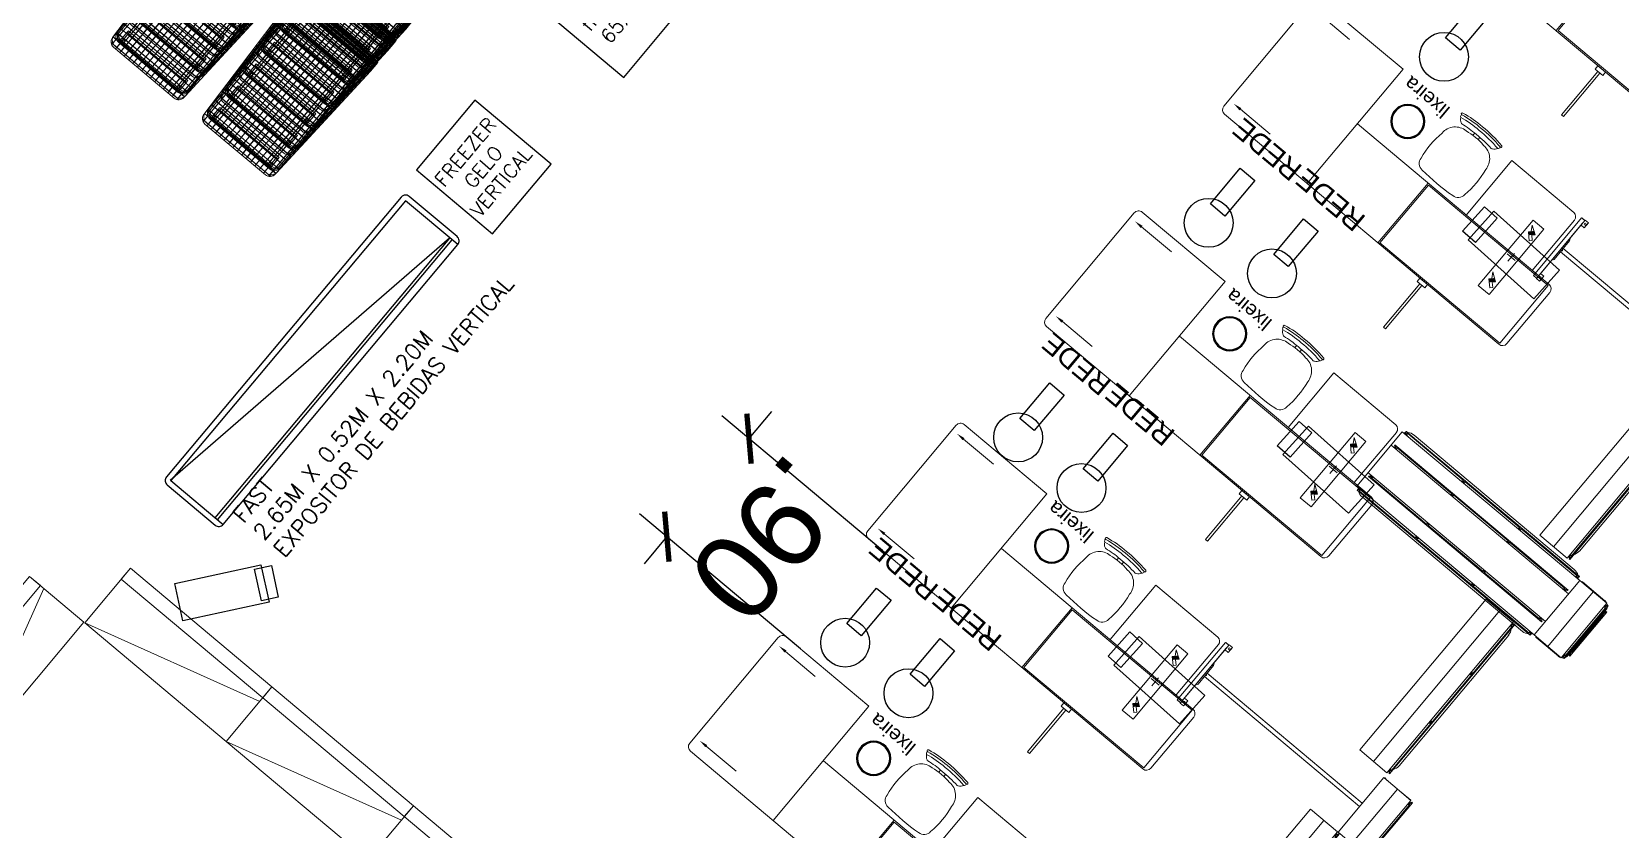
# Model space of a CAD drawing. Header units: metres. Extents: x 822482 to 822767, y 9662202 to 9662512.
# Drawn here: x 822613.77 to 822624.96, y 9662413.84 to 9662419.45 of the extents above; entities that cross this region are included whole.
import ezdxf

# ---------------------------------------------------------------- set-up
doc = ezdxf.new("R2010")
doc.units = ezdxf.units.M
for name, color, linetype in [('20006_ARQ_1000_3PV$0$ARQ-SAN', 9, 'Continuous'), ('ARQ_NE_EQUIPAMENTOS', 7, 'Continuous'), ('wbc_mobilias_planta', 7, 'Continuous')]:
    doc.layers.add(name, color=color, linetype=linetype)
doc.layers.add('ARQ_NE_COTAS', color=7, linetype='Continuous', true_color=0x000000)
for name, color, linetype, lineweight in [('ARQ_NE_EXPOSITORES DIVERSOS', 251, 'Continuous', 0), ('ARQ_NE_MOBILIÁRIOS', 251, 'Continuous', 0), ('HACHURAS', 167, 'Continuous', 9)]:
    doc.layers.add(name, color=color, linetype=linetype, lineweight=lineweight)
doc.styles.add('20006_ARQ_1400_3PV$0$CRF-SPA-ARQ-EX-LAYOUT_01$0$CRF-SPT-L-LAY-EP-SIDE STORE-1PROP2$0$RomanS', font='romans.shx')
doc.styles.add('Arial', font='arial.ttf', dxfattribs={"height": 0.6})
doc.styles.add('ROMANS', font='romans', dxfattribs={"height": 0.2})
doc.styles.get("Standard").update_dxf_attribs({"font": 'arial.ttf'})
doc.dimstyles.new('1-300', dxfattribs={"dimtxt": 0.6, "dimasz": 0.25, "dimexe": 0.25, "dimexo": 0.25, "dimgap": 0.25, "dimtad": 1, "dimzin": 4, "dimdsep": 46, "dimtxsty": 'Arial', "dimblk": 'ARCHTICK', "dimcen": 0.25, "dimclrd": 256, "dimclre": 256, "dimclrt": 256, "dimadec": 0, "dimazin": 0, "dimtfac": 0.066667, "dimtix": 1, "dimtofl": 0, "dimtmove": 0, "dimatfit": 3, "dimldrblk": 'ARCHTICK', "dimfxl": 0.25, "dimtvp": 1, "dimtolj": 1, "dimtzin": 0, "dimarcsym": 0})

# ---------------------------------------------------------------- blocks, each defined once
blk = doc.blocks.new('VDDIM_DEFAULT')
at = {"linetype": 'Continuous', "lineweight": -2, "extrusion": (0, 0, -1)}
blk.add_hatch(color=0, dxfattribs=at).paths.add_polyline_path([(0, 0), (1, -0.1665), (1, 0.1665)])
blk = doc.blocks.new('20006_ARQ_1400_3PV$0$CADEIRA')
for p, q in [((-1114.172, -321.17), (-1114.172, -321.15)), ((-1114.125, -321.17), (-1114.125, -321.15))]:
    blk.add_line(p, q)
blk.add_lwpolyline([(-1114.229, -321.143, -0.414214), (-1114.349, -321.023, -0.089611), (-1114.349, -320.793, -0.414214), (-1114.289, -320.733, -0.04626), (-1114.009, -320.733, -0.414214), (-1113.949, -320.793, -0.089611), (-1113.949, -321.023, -0.414214), (-1114.069, -321.143, -0.088566)], format="xyb", close=True)
for points in [[(-1114.139, -321.225, 0.053278), (-1113.973, -321.21, -1.041839), (-1113.97, -321.224, -0.05325), (-1114.139, -321.24, -0.047646), (-1114.328, -321.224, -1.041839), (-1114.325, -321.21, 0.047578), (-1114.139, -321.225)], [(-1113.97, -321.21, 0.271734), (-1113.979, -321.191, -0.053337), (-1114.138, -321.205, -0.047695), (-1114.319, -321.191, 0.271734), (-1114.327, -321.21)], [(-1113.979, -321.191, 0.189609), (-1114.006, -321.164, 0.221082), (-1114.014, -321.161, -0.044762), (-1114.137, -321.17), (-1114.14, -321.17, -0.038554), (-1114.284, -321.161, 0.221082), (-1114.292, -321.164, 0.189609), (-1114.319, -321.191)]]:
    blk.add_lwpolyline(points, format="xyb")
blk = doc.blocks.new('lixeira esxritorio')
at = {"layer": '20006_ARQ_1000_3PV$0$ARQ-SAN'}
for radius in [12, 11.3]:
    blk.add_circle((59684, -4692), radius, dxfattribs=at)
blk = doc.blocks.new('CAIXA')
at = {"layer": 'ARQ_NE_MOBILIÁRIOS', "transparency": 33554687}
for points in [[(723.422, -107.869), (723.446, -107.885), (723.457, -107.869), (723.464, -107.862), (723.471, -107.854), (723.454, -107.837)], [(723.422, -108.301), (723.446, -108.317), (723.457, -108.301), (723.464, -108.293), (723.471, -108.286), (723.454, -108.269)]]:
    blk.add_hatch(color=256, dxfattribs=at).paths.add_polyline_path(points)
for p, q in [((723.122, -107.546), (725.642, -107.546)), ((724.232, -108.096), (724.232, -107.546)), ((724.882, -108.596), (724.882, -107.546)), ((723.082, -108.056), (723.082, -107.586)), ((725.682, -108.556), (725.682, -107.586)), ((723.122, -108.096), (724.882, -108.096)), ((723.276, -108.096), (723.276, -108.558)), ((723.413, -108.071), (723.485, -108.071)), ((723.449, -108.035), (723.449, -108.107)), ((723.882, -108.096), (723.882, -108.596)), ((723.314, -108.596), (723.882, -108.596)), ((723.314, -108.596), (723.882, -108.596)), ((725.642, -108.596), (724.882, -108.596))]:
    blk.add_line(p, q, dxfattribs=at)
for points in [[(723.803, -107.516), (723.803, -107.116), (723.822, -107.116), (723.822, -107.516)], [(725.579, -107.645), (725.306, -107.645)], [(725.579, -108.514), (725.306, -108.514)]]:
    blk.add_lwpolyline(points, dxfattribs=at)
for points in [[(724.222, -107.556), (723.122, -107.556), (723.122, -108.086), (724.222, -108.086)], [(723.777, -107.546), (723.777, -107.516), (723.847, -107.516), (723.847, -107.546)], [(723.399, -107.771), (723.499, -107.771), (723.499, -108.371), (723.399, -108.371)], [(723.427, -107.81), (723.412, -107.825), (723.439, -107.852), (723.422, -107.869), (723.481, -107.909), (723.457, -107.869), (723.471, -107.854)], [(723.427, -108.241), (723.412, -108.256), (723.439, -108.284), (723.422, -108.301), (723.481, -108.34), (723.457, -108.301), (723.471, -108.286)]]:
    blk.add_lwpolyline(points, close=True, dxfattribs=at)
for centre, radius, start, end in [((723.122, -107.586), 0.04, 90, 180), ((725.642, -107.586), 0.04, 0, 90), ((723.122, -108.056), 0.04, 180, 270), ((723.314, -108.558), 0.0378, 180, 270), ((725.642, -108.556), 0.04, 270, 0)]:
    blk.add_arc(centre, radius, start, end, dxfattribs=at)
at = {"layer": 'ARQ_NE_MOBILIÁRIOS', "transparency": 33554687, "xscale": -0.06000000022351753, "yscale": 0.06000000022351753, "zscale": 0.01000000003725292, "rotation": 180}
for p in [(725.639, -107.645), (725.639, -108.514)]:
    blk.add_blockref('VDDIM_DEFAULT', p, dxfattribs=at)
at = {"layer": 'ARQ_NE_MOBILIÁRIOS', "transparency": 33554687, "rotation": 0.02459345063217278}
blk.add_blockref('20006_ARQ_1400_3PV$0$CADEIRA', (1838.194, 213.072), dxfattribs=at)
at = {"layer": 'ARQ_NE_MOBILIÁRIOS', "transparency": 33554687, "xscale": -0.01, "yscale": 0.01, "zscale": 0.01}
blk.add_blockref('lixeira esxritorio', (1321.461, -61.416), dxfattribs=at)
at = {"layer": 'ARQ_NE_MOBILIÁRIOS', "transparency": 33554687, "insert": (724.628, -108.553), "char_height": 0.1, "width": 3.46, "attachment_point": 5, "style": 'Arial'}
blk.add_mtext('lixeira', dxfattribs=at)
blk = doc.blocks.new('EXP_3')
at = {"linetype": 'Continuous', "transparency": 33554687}
for p, q in [((721.768, -102.727), (721.774, -102.727)), ((721.768, -104.102), (721.768, -102.727)), ((721.776, -102.737), (721.769, -102.737)), ((721.769, -102.738), (721.769, -102.739)), ((721.769, -102.752), (721.769, -102.739)), ((721.782, -102.739), (721.769, -102.739)), ((721.769, -102.752), (721.782, -102.752)), ((721.769, -102.752), (721.769, -102.753)), ((721.769, -102.753), (721.776, -102.753)), ((721.774, -102.727), (721.774, -102.737)), ((721.774, -102.753), (721.774, -104.075)), ((721.777, -102.738), (721.777, -102.739)), ((721.777, -102.752), (721.777, -102.753)), ((721.78, -102.739), (721.78, -102.752)), ((721.782, -102.736), (721.782, -102.754)), ((721.753, -104.015), (721.753, -102.815)), ((721.768, -104.102), (721.774, -104.102)), ((721.776, -104.075), (721.769, -104.075)), ((721.769, -104.076), (721.769, -104.077)), ((721.782, -104.077), (721.769, -104.077)), ((721.769, -104.09), (721.769, -104.077)), ((721.769, -104.09), (721.782, -104.09)), ((721.769, -104.09), (721.769, -104.091)), ((721.769, -104.091), (721.776, -104.091)), ((721.774, -104.091), (721.774, -104.102)), ((721.777, -104.076), (721.777, -104.077)), ((721.777, -104.09), (721.777, -104.091)), ((721.78, -104.077), (721.78, -104.09)), ((721.782, -104.074), (721.782, -104.092)), ((721.515, -104.119), (721.515, -104.602)), ((721.521, -104.119), (721.515, -104.119)), ((721.515, -104.126), (721.515, -104.124)), ((721.515, -104.126), (721.528, -104.126)), ((721.515, -104.126), (721.515, -104.138)), ((721.515, -104.14), (721.515, -104.139)), ((721.528, -104.139), (721.515, -104.139)), ((721.516, -104.124), (721.523, -104.124)), ((721.523, -104.14), (721.516, -104.14)), ((721.521, -104.124), (721.521, -104.119)), ((721.521, -104.578), (721.521, -104.14)), ((721.523, -104.126), (721.523, -104.124)), ((721.523, -104.14), (721.523, -104.139)), ((721.526, -104.138), (721.526, -104.126)), ((721.529, -104.141), (721.529, -104.123)), ((721.532, -104.12), (721.534, -104.12)), ((721.534, -104.144), (721.532, -104.144)), ((721.534, -104.609), (721.534, -104.109)), ((721.783, -104.606), (721.783, -104.111)), ((723.218, -104.124), (723.218, -104.594)), ((723.208, -104.274), (723.208, -104.444)), ((723.216, -104.264), (723.216, -104.259)), ((723.216, -104.259), (723.218, -104.259)), ((723.218, -104.264), (723.218, -104.264)), ((723.208, -104.344), (721.783, -104.344)), ((723.208, -104.374), (721.784, -104.374)), ((723.208, -104.374), (721.784, -104.374)), ((723.216, -104.459), (723.216, -104.453)), ((723.218, -104.459), (723.216, -104.459)), ((723.218, -104.454), (723.218, -104.454)), ((721.515, -104.579), (721.515, -104.578)), ((721.515, -104.579), (721.515, -104.592)), ((721.515, -104.579), (721.528, -104.579)), ((721.515, -104.594), (721.515, -104.592)), ((721.528, -104.592), (721.515, -104.592)), ((721.521, -104.602), (721.515, -104.602)), ((721.516, -104.578), (721.523, -104.578)), ((721.523, -104.594), (721.516, -104.594)), ((721.521, -104.602), (721.521, -104.594)), ((721.523, -104.579), (721.523, -104.578)), ((721.523, -104.594), (721.523, -104.592)), ((721.526, -104.592), (721.526, -104.579)), ((721.529, -104.595), (721.529, -104.577)), ((721.532, -104.574), (721.534, -104.574)), ((721.534, -104.598), (721.532, -104.598)), ((721.536, -104.609), (721.658, -104.609)), ((721.781, -104.609), (721.66, -104.609)), ((721.768, -104.615), (721.774, -104.615)), ((721.768, -104.655), (721.768, -106.03)), ((721.774, -104.666), (721.774, -104.655)), ((723.221, -104.623), (723.245, -104.623)), ((721.753, -104.742), (721.753, -105.942)), ((721.769, -104.667), (721.769, -104.666)), ((721.769, -104.666), (721.776, -104.666)), ((721.769, -104.667), (721.769, -104.68)), ((721.769, -104.667), (721.782, -104.667)), ((721.782, -104.68), (721.769, -104.68)), ((721.769, -104.682), (721.769, -104.68)), ((721.776, -104.682), (721.769, -104.682)), ((721.774, -104.682), (721.774, -106.004)), ((721.777, -104.667), (721.777, -104.666)), ((721.777, -104.682), (721.777, -104.68)), ((721.78, -104.68), (721.78, -104.667)), ((721.782, -104.683), (721.782, -104.665)), ((721.769, -105.112), (721.776, -105.112)), ((721.769, -105.113), (721.769, -105.112)), ((721.769, -105.113), (721.782, -105.113)), ((721.769, -105.113), (721.769, -105.126)), ((721.782, -105.126), (721.769, -105.126)), ((721.769, -105.128), (721.769, -105.126)), ((721.776, -105.128), (721.769, -105.128)), ((721.777, -105.113), (721.777, -105.112)), ((721.777, -105.128), (721.777, -105.126)), ((721.78, -105.126), (721.78, -105.113)), ((721.782, -105.129), (721.782, -105.111)), ((721.782, -105.575), (721.782, -105.557)), ((721.769, -105.559), (721.769, -105.558)), ((721.769, -105.558), (721.776, -105.558)), ((721.769, -105.559), (721.769, -105.572)), ((721.769, -105.559), (721.782, -105.559)), ((721.782, -105.572), (721.769, -105.572)), ((721.769, -105.574), (721.769, -105.572)), ((721.776, -105.574), (721.769, -105.574)), ((721.777, -105.559), (721.777, -105.558)), ((721.777, -105.574), (721.777, -105.572)), ((721.78, -105.572), (721.78, -105.559)), ((721.769, -106.005), (721.769, -106.004)), ((721.769, -106.004), (721.776, -106.004)), ((721.777, -106.005), (721.777, -106.004)), ((721.782, -106.021), (721.782, -106.003)), ((721.768, -106.03), (721.774, -106.03)), ((721.769, -106.005), (721.782, -106.005)), ((721.769, -106.005), (721.769, -106.018)), ((721.769, -106.02), (721.769, -106.018)), ((721.782, -106.018), (721.769, -106.018)), ((721.776, -106.02), (721.769, -106.02)), ((721.774, -106.03), (721.774, -106.02)), ((721.777, -106.02), (721.777, -106.018)), ((721.78, -106.018), (721.78, -106.005))]:
    blk.add_line(p, q, dxfattribs=at)
at = {"transparency": 33554687}
for p, q in [((721.785, -102.733), (721.788, -102.733)), ((721.785, -102.757), (721.788, -102.757)), ((721.785, -104.071), (721.788, -104.071)), ((721.785, -104.095), (721.788, -104.095)), ((721.785, -104.662), (721.788, -104.662)), ((721.785, -104.686), (721.788, -104.686)), ((721.785, -105.108), (721.788, -105.108)), ((721.785, -105.132), (721.788, -105.132)), ((721.785, -105.554), (721.788, -105.554)), ((721.785, -105.578), (721.788, -105.578)), ((721.785, -106), (721.788, -106)), ((721.785, -106.024), (721.788, -106.024))]:
    blk.add_line(p, q, dxfattribs=at)
for points in [[(721.788, -104.107), (721.788, -102.722)], [(721.788, -102.722), (722.037, -102.722), (722.037, -104.107), (721.788, -104.107)], [(721.912, -104.107), (721.912, -102.722)], [(723.218, -104.136), (723.188, -104.136), (723.188, -104.091), (723.218, -104.091), (723.218, -104.626)], [(723.218, -104.623), (723.248, -104.623), (723.248, -104.094), (723.218, -104.094)], [(721.534, -104.609), (721.783, -104.609), (721.783, -104.109), (721.534, -104.109)], [(721.534, -104.109), (721.534, -104.609)], [(721.658, -104.609), (721.658, -104.109)], [(721.788, -104.65), (721.788, -106.035)], [(721.788, -106.035), (722.037, -106.035), (722.037, -104.65), (721.788, -104.65)], [(721.912, -104.65), (721.912, -106.035)], [(723.218, -104.581), (723.188, -104.581), (723.188, -104.626), (723.218, -104.626)]]:
    blk.add_lwpolyline(points, dxfattribs=at)
at = {"linetype": 'Continuous', "transparency": 33554687}
for centre in [(723.2, -104.113), (723.2, -104.604)]:
    blk.add_circle(centre, 0.0067, dxfattribs=at)
for centre, radius, start, end in [((721.769, -102.738), 0.000212, 87.4815, 176.8149), ((721.769, -102.739), 0.0002, 90, 180), ((721.769, -102.752), 0.0002, 180, 270), ((721.769, -102.753), 0.000212, 183.1851, 272.5185), ((721.833, -102.815), 0.079, 129.351, 137.2772), ((721.776, -102.738), 0.0002, 0, 90), ((721.776, -102.753), 0.0002, 270, 0), ((721.785, -102.736), 0.003, 90, 180), ((721.782, -102.739), 0.0002, 270, 0), ((721.782, -102.752), 0.0002, 0, 90), ((721.785, -102.754), 0.003, 180, 270), ((721.833, -102.815), 0.079, 144.1498, 180), ((721.833, -104.015), 0.079, 180, 215.8502), ((721.769, -104.076), 0.000212, 87.4815, 176.8149), ((721.769, -104.077), 0.0002, 90, 180), ((721.769, -104.09), 0.0002, 180, 270), ((721.769, -104.091), 0.000212, 183.1851, 272.5185), ((721.833, -104.015), 0.079, 222.7228, 230.649), ((721.776, -104.076), 0.0002, 0, 90), ((721.776, -104.091), 0.0002, 270, 0), ((721.785, -104.074), 0.003, 90, 180), ((721.782, -104.077), 0.0002, 270, 0), ((721.782, -104.09), 0.0002, 0, 90), ((721.785, -104.092), 0.003, 180, 270), ((721.516, -104.124), 0.000212, 87.4815, 176.8149), ((721.515, -104.126), 0.0002, 90, 180), ((721.515, -104.138), 0.0002, 180, 270), ((721.516, -104.14), 0.000212, 183.1851, 272.5185), ((721.523, -104.124), 0.0002, 0, 90), ((721.523, -104.14), 0.0002, 270, 0), ((721.528, -104.125), 0.0002, 270, 0), ((721.528, -104.139), 0.0002, 0, 90), ((721.532, -104.123), 0.003, 90, 180), ((721.532, -104.141), 0.003, 180, 270), ((721.534, -104.12), 0.0002, 0, 90), ((721.534, -104.144), 0.0002, 270, 0), ((723.218, -104.274), 0.01, 90, 180), ((723.206, -104.359), 0.00357, 43.2567, 180), ((723.206, -104.359), 0.00357, 43.2567, 316.7433), ((723.218, -104.444), 0.01, 180, 270), ((721.516, -104.578), 0.000212, 87.4815, 176.8149), ((721.515, -104.579), 0.0002, 90, 180), ((721.515, -104.592), 0.0002, 180, 270), ((721.516, -104.594), 0.000212, 183.1851, 272.5185), ((721.523, -104.578), 0.0002, 0, 90), ((721.523, -104.594), 0.0002, 270, 0), ((721.528, -104.579), 0.0002, 270, 0), ((721.528, -104.592), 0.0002, 0, 90), ((721.532, -104.577), 0.003, 90, 180), ((721.532, -104.595), 0.003, 180, 270), ((721.534, -104.574), 0.0002, 0, 90), ((721.534, -104.598), 0.0002, 270, 0), ((721.785, -104.665), 0.003, 90, 180), ((721.833, -104.742), 0.079, 144.1498, 180), ((721.769, -104.666), 0.000212, 87.4815, 176.8149), ((721.769, -104.667), 0.0002, 90, 180), ((721.769, -104.68), 0.0002, 180, 270), ((721.769, -104.681), 0.000212, 183.1851, 272.5185), ((721.833, -104.742), 0.079, 129.351, 137.2772), ((721.776, -104.666), 0.0002, 0, 90), ((721.776, -104.682), 0.0002, 270, 0), ((721.782, -104.667), 0.0002, 270, 0), ((721.782, -104.68), 0.0002, 0, 90), ((721.785, -104.683), 0.003, 180, 270), ((721.785, -105.111), 0.003, 90, 180), ((721.769, -105.112), 0.000212, 87.4815, 176.8149), ((721.769, -105.113), 0.0002, 90, 180), ((721.769, -105.126), 0.0002, 180, 270), ((721.769, -105.127), 0.000212, 183.1851, 272.5185), ((721.776, -105.112), 0.0002, 0, 90), ((721.776, -105.128), 0.0002, 270, 0), ((721.782, -105.113), 0.0002, 270, 0), ((721.782, -105.126), 0.0002, 0, 90), ((721.785, -105.129), 0.003, 180, 270), ((721.785, -105.557), 0.003, 90, 180), ((721.769, -105.558), 0.000212, 87.4815, 176.8149), ((721.769, -105.559), 0.0002, 90, 180), ((721.769, -105.572), 0.0002, 180, 270), ((721.769, -105.573), 0.000212, 183.1851, 272.5185), ((721.776, -105.558), 0.0002, 0, 90), ((721.776, -105.574), 0.0002, 270, 0), ((721.782, -105.559), 0.0002, 270, 0), ((721.782, -105.572), 0.0002, 0, 90), ((721.785, -105.575), 0.003, 180, 270), ((721.833, -105.942), 0.079, 180, 215.8502), ((721.769, -106.004), 0.000212, 87.4815, 176.8149), ((721.833, -105.942), 0.079, 222.7228, 230.649), ((721.776, -106.004), 0.0002, 0, 90), ((721.785, -106.003), 0.003, 90, 180), ((721.769, -106.005), 0.0002, 90, 180), ((721.769, -106.018), 0.0002, 180, 270), ((721.769, -106.019), 0.000212, 183.1851, 272.5185), ((721.776, -106.02), 0.0002, 270, 0), ((721.782, -106.005), 0.0002, 270, 0), ((721.782, -106.018), 0.0002, 0, 90), ((721.785, -106.021), 0.003, 180, 270)]:
    blk.add_arc(centre, radius, start, end, dxfattribs=at)
for centre, major_axis, start_param, end_param in [((721.779, -102.739), (0.000211, 0), 0, 1.570796), ((721.779, -102.752), (-0.000211, 0), 1.570796, 3.141593), ((721.779, -104.077), (0.000211, 0), 0, 1.570796), ((721.779, -104.09), (-0.000211, 0), 1.570796, 3.141593), ((721.526, -104.126), (-0.000211, 0), 3.141594, 4.712389), ((721.526, -104.138), (0.000211, 0), 4.712389, 6.283185), ((721.526, -104.579), (-0.000211, 0), 3.141594, 4.712389), ((721.526, -104.592), (0.000211, 0), 4.712389, 6.283185), ((721.779, -104.667), (-0.000211, 0), 3.141593, 4.712389), ((721.779, -104.68), (0.000211, 0), 4.712389, 6.283185), ((721.779, -105.113), (-0.000211, 0), 3.141593, 4.712389), ((721.779, -105.126), (0.000211, 0), 4.712389, 6.283185), ((721.779, -105.559), (-0.000211, 0), 3.141593, 4.712389), ((721.779, -105.572), (0.000211, 0), 4.712389, 6.283185), ((721.779, -106.005), (-0.000211, 0), 3.141593, 4.712389), ((721.779, -106.018), (0.000211, 0), 4.712389, 6.283185)]:
    blk.add_ellipse(centre, major_axis=major_axis, ratio=0.9477, start_param=start_param, end_param=end_param, dxfattribs=at)
blk = doc.blocks.new('EXP_2')
at = {"linetype": 'Continuous', "transparency": 33554687}
for p, q in [((721.356, -106.108), (721.35, -106.108)), ((721.35, -106.108), (721.35, -106.591)), ((721.35, -106.115), (721.35, -106.128)), ((721.351, -106.114), (721.358, -106.114)), ((721.351, -106.115), (721.351, -106.114)), ((721.351, -106.115), (721.364, -106.115)), ((721.356, -106.114), (721.356, -106.108)), ((721.358, -106.115), (721.358, -106.114)), ((721.361, -106.128), (721.361, -106.115)), ((721.364, -106.131), (721.364, -106.113)), ((721.367, -106.11), (721.369, -106.11)), ((721.596, -106.093), (721.391, -106.093)), ((721.598, -106.098), (721.598, -106.094)), ((721.618, -106.598), (721.618, -106.098)), ((721.636, -106.097), (721.633, -106.097)), ((721.636, -106.096), (721.636, -106.099)), ((721.638, -106.079), (723.228, -106.079)), ((721.638, -106.079), (721.638, -106.085)), ((721.64, -106.085), (721.638, -106.085)), ((721.657, -106.093), (721.639, -106.093)), ((721.64, -106.08), (721.64, -106.087)), ((721.642, -106.08), (721.641, -106.08)), ((721.642, -106.087), (721.641, -106.087)), ((721.642, -106.08), (721.655, -106.08)), ((721.642, -106.08), (721.642, -106.093)), ((721.655, -106.09), (721.642, -106.09)), ((721.655, -106.093), (721.655, -106.08)), ((721.656, -106.08), (721.655, -106.08)), ((721.656, -106.087), (721.655, -106.087)), ((721.656, -106.087), (721.656, -106.08)), ((722.167, -106.085), (721.656, -106.085)), ((721.66, -106.099), (721.66, -106.096)), ((721.676, -106.099), (721.676, -106.098)), ((721.697, -106.065), (723.169, -106.065)), ((722.163, -106.096), (722.163, -106.099)), ((722.184, -106.093), (722.166, -106.093)), ((722.167, -106.08), (722.167, -106.087)), ((722.169, -106.08), (722.168, -106.08)), ((722.169, -106.087), (722.168, -106.087)), ((722.169, -106.08), (722.169, -106.093)), ((722.169, -106.08), (722.182, -106.08)), ((722.182, -106.09), (722.169, -106.09)), ((722.183, -106.08), (722.182, -106.08)), ((722.182, -106.093), (722.182, -106.08)), ((722.183, -106.087), (722.182, -106.087)), ((722.183, -106.087), (722.183, -106.08)), ((722.683, -106.085), (722.183, -106.085)), ((722.187, -106.099), (722.187, -106.096)), ((722.679, -106.096), (722.679, -106.099)), ((722.7, -106.093), (722.682, -106.093)), ((722.683, -106.08), (722.683, -106.087)), ((722.685, -106.08), (722.684, -106.08)), ((722.685, -106.087), (722.684, -106.087)), ((722.685, -106.08), (722.685, -106.093)), ((722.685, -106.08), (722.698, -106.08)), ((722.698, -106.09), (722.685, -106.09)), ((722.698, -106.093), (722.698, -106.08)), ((722.699, -106.08), (722.698, -106.08)), ((722.699, -106.087), (722.698, -106.087)), ((722.699, -106.087), (722.699, -106.08)), ((723.21, -106.085), (722.699, -106.085)), ((722.703, -106.099), (722.703, -106.096)), ((723.19, -106.098), (723.19, -106.099)), ((723.206, -106.096), (723.206, -106.099)), ((723.227, -106.093), (723.209, -106.093)), ((723.21, -106.08), (723.21, -106.087)), ((723.212, -106.08), (723.211, -106.08)), ((723.212, -106.087), (723.211, -106.087)), ((723.212, -106.08), (723.212, -106.093)), ((723.212, -106.08), (723.225, -106.08)), ((723.225, -106.09), (723.212, -106.09)), ((723.226, -106.08), (723.225, -106.08)), ((723.225, -106.093), (723.225, -106.08)), ((723.226, -106.087), (723.225, -106.087)), ((723.226, -106.087), (723.226, -106.08)), ((723.228, -106.085), (723.226, -106.085)), ((723.228, -106.079), (723.228, -106.085)), ((723.23, -106.099), (723.23, -106.096)), ((723.23, -106.097), (723.233, -106.097)), ((723.248, -106.598), (723.248, -106.099)), ((721.329, -106.146), (721.335, -106.146)), ((721.329, -106.146), (721.329, -106.55)), ((721.329, -106.163), (721.329, -106.161)), ((721.329, -106.163), (721.343, -106.163)), ((721.329, -106.163), (721.329, -106.175)), ((721.329, -106.177), (721.329, -106.176)), ((721.343, -106.176), (721.329, -106.176)), ((721.33, -106.161), (721.337, -106.161)), ((721.337, -106.177), (721.33, -106.177)), ((721.335, -106.161), (721.335, -106.146)), ((721.335, -106.519), (721.335, -106.177)), ((721.337, -106.163), (721.337, -106.161)), ((721.337, -106.177), (721.337, -106.176)), ((721.34, -106.175), (721.34, -106.163)), ((721.343, -106.141), (721.343, -106.159)), ((721.343, -106.178), (721.343, -106.16)), ((721.343, -106.179), (721.343, -106.517)), ((721.346, -106.157), (721.348, -106.157)), ((721.348, -106.181), (721.346, -106.181)), ((721.348, -106.146), (721.348, -106.551)), ((721.351, -106.129), (721.351, -106.128)), ((721.364, -106.128), (721.351, -106.128)), ((721.358, -106.13), (721.351, -106.13)), ((721.356, -106.567), (721.356, -106.13)), ((721.358, -106.129), (721.358, -106.128)), ((721.369, -106.134), (721.367, -106.134)), ((721.638, -106.203), (721.638, -106.209)), ((721.638, -106.203), (723.228, -106.203)), ((721.649, -106.209), (721.638, -106.209)), ((721.645, -106.22), (721.645, -106.222)), ((721.666, -106.217), (721.648, -106.217)), ((721.649, -106.203), (721.649, -106.211)), ((721.651, -106.203), (721.649, -106.203)), ((721.651, -106.211), (721.649, -106.211)), ((721.651, -106.203), (721.651, -106.217)), ((721.651, -106.203), (721.664, -106.203)), ((721.664, -106.214), (721.651, -106.214)), ((721.664, -106.217), (721.664, -106.203)), ((721.665, -106.203), (721.664, -106.203)), ((721.665, -106.211), (721.664, -106.211)), ((721.665, -106.211), (721.665, -106.203)), ((722.167, -106.209), (721.665, -106.209)), ((721.669, -106.222), (721.669, -106.22)), ((722.163, -106.22), (722.163, -106.222)), ((722.184, -106.217), (722.166, -106.217)), ((722.167, -106.203), (722.167, -106.211)), ((722.169, -106.203), (722.168, -106.203)), ((722.169, -106.211), (722.168, -106.211)), ((722.169, -106.203), (722.182, -106.203)), ((722.169, -106.203), (722.169, -106.217)), ((722.182, -106.214), (722.169, -106.214)), ((722.182, -106.217), (722.182, -106.203)), ((722.183, -106.203), (722.182, -106.203)), ((722.183, -106.211), (722.182, -106.211)), ((722.183, -106.211), (722.183, -106.203)), ((722.683, -106.209), (722.183, -106.209)), ((722.187, -106.222), (722.187, -106.22)), ((722.679, -106.22), (722.679, -106.222)), ((722.7, -106.217), (722.682, -106.217)), ((722.683, -106.203), (722.683, -106.211)), ((722.685, -106.203), (722.684, -106.203)), ((722.685, -106.211), (722.684, -106.211)), ((722.685, -106.203), (722.698, -106.203)), ((722.685, -106.203), (722.685, -106.217)), ((722.698, -106.214), (722.685, -106.214)), ((722.698, -106.217), (722.698, -106.203)), ((722.699, -106.203), (722.698, -106.203)), ((722.699, -106.211), (722.698, -106.211)), ((722.699, -106.211), (722.699, -106.203)), ((723.202, -106.209), (722.699, -106.209)), ((722.703, -106.222), (722.703, -106.22)), ((723.198, -106.22), (723.198, -106.222)), ((723.219, -106.217), (723.201, -106.217)), ((723.202, -106.203), (723.202, -106.211)), ((723.204, -106.203), (723.202, -106.203)), ((723.204, -106.211), (723.202, -106.211)), ((723.204, -106.203), (723.216, -106.203)), ((723.204, -106.203), (723.204, -106.217)), ((723.217, -106.214), (723.204, -106.214)), ((723.218, -106.203), (723.217, -106.203)), ((723.217, -106.217), (723.217, -106.203)), ((723.218, -106.211), (723.217, -106.211)), ((723.218, -106.211), (723.218, -106.203)), ((723.228, -106.209), (723.218, -106.209)), ((723.222, -106.222), (723.222, -106.22)), ((723.228, -106.203), (723.228, -106.209)), ((721.329, -106.521), (721.329, -106.519)), ((721.329, -106.521), (721.343, -106.521)), ((721.329, -106.521), (721.329, -106.533)), ((721.329, -106.535), (721.329, -106.534)), ((721.343, -106.534), (721.329, -106.534)), ((721.329, -106.55), (721.335, -106.55)), ((721.33, -106.519), (721.337, -106.519)), ((721.337, -106.535), (721.33, -106.535)), ((721.335, -106.55), (721.335, -106.535)), ((721.337, -106.521), (721.337, -106.519)), ((721.337, -106.535), (721.337, -106.534)), ((721.34, -106.533), (721.34, -106.521)), ((721.343, -106.536), (721.343, -106.518)), ((721.343, -106.537), (721.343, -106.555)), ((721.346, -106.515), (721.348, -106.515)), ((721.348, -106.539), (721.346, -106.539)), ((721.367, -106.563), (721.369, -106.563)), ((723.248, -106.475), (721.618, -106.475)), ((721.638, -106.494), (721.638, -106.488)), ((721.649, -106.488), (721.638, -106.488)), ((721.638, -106.494), (723.228, -106.494)), ((721.645, -106.477), (721.645, -106.474)), ((721.666, -106.48), (721.648, -106.48)), ((721.651, -106.485), (721.649, -106.485)), ((721.649, -106.493), (721.649, -106.486)), ((721.651, -106.493), (721.649, -106.493)), ((721.651, -106.493), (721.651, -106.48)), ((721.664, -106.483), (721.651, -106.483)), ((721.651, -106.493), (721.664, -106.493)), ((721.664, -106.48), (721.664, -106.493)), ((721.665, -106.485), (721.664, -106.485)), ((721.665, -106.493), (721.664, -106.493)), ((721.665, -106.486), (721.665, -106.493)), ((722.167, -106.488), (721.665, -106.488)), ((721.669, -106.474), (721.669, -106.477)), ((722.163, -106.477), (722.163, -106.474)), ((722.184, -106.48), (722.166, -106.48)), ((722.167, -106.493), (722.167, -106.486)), ((722.169, -106.485), (722.168, -106.485)), ((722.169, -106.493), (722.168, -106.493)), ((722.169, -106.493), (722.169, -106.48)), ((722.182, -106.483), (722.169, -106.483)), ((722.169, -106.493), (722.182, -106.493)), ((722.182, -106.48), (722.182, -106.493)), ((722.183, -106.485), (722.182, -106.485)), ((722.183, -106.493), (722.182, -106.493)), ((722.183, -106.486), (722.183, -106.493)), ((722.683, -106.488), (722.183, -106.488)), ((722.187, -106.474), (722.187, -106.477)), ((722.679, -106.477), (722.679, -106.474)), ((722.7, -106.48), (722.682, -106.48)), ((722.683, -106.493), (722.683, -106.486)), ((722.685, -106.485), (722.684, -106.485)), ((722.685, -106.493), (722.684, -106.493)), ((722.685, -106.493), (722.685, -106.48)), ((722.698, -106.483), (722.685, -106.483)), ((722.685, -106.493), (722.698, -106.493)), ((722.698, -106.48), (722.698, -106.493)), ((722.699, -106.485), (722.698, -106.485)), ((722.699, -106.493), (722.698, -106.493)), ((722.699, -106.486), (722.699, -106.493)), ((723.202, -106.488), (722.699, -106.488)), ((722.703, -106.474), (722.703, -106.477)), ((723.198, -106.477), (723.198, -106.474)), ((723.219, -106.48), (723.201, -106.48)), ((723.204, -106.485), (723.202, -106.485)), ((723.202, -106.493), (723.202, -106.486)), ((723.204, -106.493), (723.202, -106.493)), ((723.204, -106.493), (723.204, -106.48)), ((723.217, -106.483), (723.204, -106.483)), ((723.204, -106.493), (723.216, -106.493)), ((723.217, -106.48), (723.217, -106.493)), ((723.218, -106.485), (723.217, -106.485)), ((723.218, -106.493), (723.217, -106.493)), ((723.218, -106.486), (723.218, -106.493)), ((723.228, -106.488), (723.218, -106.488)), ((723.222, -106.474), (723.222, -106.477)), ((723.228, -106.494), (723.228, -106.488)), ((721.35, -106.568), (721.35, -106.581)), ((721.356, -106.591), (721.35, -106.591)), ((721.351, -106.568), (721.351, -106.567)), ((721.351, -106.567), (721.358, -106.567)), ((721.351, -106.568), (721.364, -106.568)), ((721.364, -106.581), (721.351, -106.581)), ((721.351, -106.582), (721.351, -106.581)), ((721.358, -106.583), (721.351, -106.583)), ((721.356, -106.591), (721.356, -106.583)), ((721.358, -106.568), (721.358, -106.567)), ((721.358, -106.582), (721.358, -106.581)), ((721.361, -106.581), (721.361, -106.568)), ((721.364, -106.584), (721.364, -106.566)), ((721.369, -106.587), (721.367, -106.587)), ((721.391, -106.603), (721.596, -106.603)), ((721.598, -106.602), (721.598, -106.598)), ((723.248, -106.598), (721.618, -106.598)), ((721.636, -106.6), (721.633, -106.6)), ((721.636, -106.601), (721.636, -106.598)), ((721.638, -106.618), (721.638, -106.612)), ((721.64, -106.612), (721.638, -106.612)), ((721.638, -106.618), (723.228, -106.618)), ((721.657, -106.604), (721.639, -106.604)), ((721.64, -106.617), (721.64, -106.61)), ((721.642, -106.61), (721.641, -106.61)), ((721.642, -106.617), (721.641, -106.617)), ((721.642, -106.617), (721.642, -106.604)), ((721.655, -106.607), (721.642, -106.607)), ((721.642, -106.618), (721.655, -106.618)), ((721.655, -106.604), (721.655, -106.617)), ((721.656, -106.61), (721.655, -106.61)), ((721.656, -106.617), (721.655, -106.617)), ((721.656, -106.61), (721.656, -106.617)), ((722.167, -106.612), (721.656, -106.612)), ((721.66, -106.598), (721.66, -106.601)), ((721.676, -106.598), (721.676, -106.599)), ((721.697, -106.633), (723.169, -106.633)), ((722.163, -106.601), (722.163, -106.598)), ((722.184, -106.604), (722.166, -106.604)), ((722.167, -106.617), (722.167, -106.61)), ((722.169, -106.61), (722.168, -106.61)), ((722.169, -106.617), (722.168, -106.617)), ((722.169, -106.617), (722.169, -106.604)), ((722.182, -106.607), (722.169, -106.607)), ((722.169, -106.618), (722.182, -106.618)), ((722.182, -106.604), (722.182, -106.617)), ((722.183, -106.61), (722.182, -106.61)), ((722.183, -106.617), (722.182, -106.617)), ((722.183, -106.61), (722.183, -106.617)), ((722.683, -106.612), (722.183, -106.612)), ((722.187, -106.598), (722.187, -106.601)), ((722.679, -106.601), (722.679, -106.598)), ((722.7, -106.604), (722.682, -106.604)), ((722.683, -106.617), (722.683, -106.61)), ((722.685, -106.61), (722.684, -106.61)), ((722.685, -106.617), (722.684, -106.617)), ((722.685, -106.617), (722.685, -106.604)), ((722.698, -106.607), (722.685, -106.607)), ((722.685, -106.618), (722.698, -106.618)), ((722.698, -106.604), (722.698, -106.617)), ((722.699, -106.61), (722.698, -106.61)), ((722.699, -106.617), (722.698, -106.617)), ((722.699, -106.61), (722.699, -106.617)), ((723.21, -106.612), (722.699, -106.612)), ((722.703, -106.598), (722.703, -106.601)), ((723.19, -106.599), (723.19, -106.598)), ((723.206, -106.601), (723.206, -106.598)), ((723.227, -106.604), (723.209, -106.604)), ((723.21, -106.617), (723.21, -106.61)), ((723.212, -106.61), (723.211, -106.61)), ((723.212, -106.617), (723.211, -106.617)), ((723.212, -106.617), (723.212, -106.604)), ((723.225, -106.607), (723.212, -106.607)), ((723.212, -106.618), (723.225, -106.618)), ((723.225, -106.604), (723.225, -106.617)), ((723.226, -106.61), (723.225, -106.61)), ((723.226, -106.617), (723.225, -106.617)), ((723.226, -106.61), (723.226, -106.617)), ((723.228, -106.612), (723.226, -106.612)), ((723.228, -106.618), (723.228, -106.612)), ((723.23, -106.598), (723.23, -106.601)), ((723.23, -106.6), (723.233, -106.6))]:
    blk.add_line(p, q, dxfattribs=at)
for points in [[(721.618, -106.098), (721.369, -106.098), (721.369, -106.598), (721.618, -106.598)], [(721.493, -106.598), (721.493, -106.098)], [(723.248, -106.099), (721.618, -106.099)], [(723.248, -106.222), (721.618, -106.222)]]:
    blk.add_lwpolyline(points, dxfattribs=at)
for points in [[(721.596, -106.093, -0.092324), (721.597, -106.093, -0.275505), (721.598, -106.094)], [(721.598, -106.602, -0.275586), (721.597, -106.603, -0.092215), (721.596, -106.603)]]:
    blk.add_lwpolyline(points, format="xyb", dxfattribs=at)
for centre, radius, start, end in [((721.391, -106.141), 0.0483, 148.4747, 180), ((721.351, -106.115), 0.0002, 90, 180), ((721.351, -106.114), 0.000212, 87.4815, 176.8149), ((721.391, -106.141), 0.0483, 90, 136.9437), ((721.358, -106.114), 0.0002, 0, 90), ((721.367, -106.113), 0.003, 90, 180), ((721.364, -106.115), 0.0002, 270, 0), ((721.697, -106.144), 0.079, 134.6371, 144.237), ((721.639, -106.096), 0.003, 90, 180), ((721.641, -106.08), 0.000212, 93.1851, 182.5185), ((721.641, -106.087), 0.0002, 180, 270), ((721.642, -106.08), 0.0002, 90, 180), ((721.697, -106.144), 0.079, 90, 125.3194), ((721.655, -106.08), 0.0002, 0, 90), ((721.656, -106.08), 0.000212, 357.4815, 86.8149), ((721.656, -106.087), 0.0002, 270, 0), ((721.657, -106.096), 0.003, 0, 90), ((722.166, -106.096), 0.003, 90, 180), ((722.168, -106.08), 0.000212, 93.1851, 182.5185), ((722.168, -106.087), 0.0002, 180, 270), ((722.169, -106.08), 0.0002, 90, 180), ((722.182, -106.08), 0.0002, 0, 90), ((722.183, -106.08), 0.000212, 357.4815, 86.8149), ((722.183, -106.087), 0.0002, 270, 0), ((722.184, -106.096), 0.003, 0, 90), ((722.682, -106.096), 0.003, 90, 180), ((722.684, -106.08), 0.000212, 93.1851, 182.5185), ((722.684, -106.087), 0.0002, 180, 270), ((722.685, -106.08), 0.0002, 90, 180), ((722.698, -106.08), 0.0002, 0, 90), ((722.699, -106.08), 0.000212, 357.4815, 86.8149), ((722.699, -106.087), 0.0002, 270, 0), ((722.7, -106.096), 0.003, 0, 90), ((723.169, -106.144), 0.079, 54.6806, 90), ((723.209, -106.096), 0.003, 90, 180), ((723.211, -106.08), 0.000212, 93.1851, 182.5185), ((723.211, -106.087), 0.0002, 180, 270), ((723.212, -106.08), 0.0002, 90, 180), ((723.225, -106.08), 0.0002, 0, 90), ((723.169, -106.144), 0.079, 35.7213, 45.2511), ((723.226, -106.08), 0.000212, 357.4815, 86.8149), ((723.226, -106.087), 0.0002, 270, 0), ((723.227, -106.096), 0.003, 0, 90), ((721.33, -106.161), 0.000212, 87.4815, 176.8149), ((721.329, -106.163), 0.0002, 90, 180), ((721.329, -106.175), 0.0002, 180, 270), ((721.33, -106.177), 0.000212, 183.1851, 272.5185), ((721.337, -106.161), 0.0002, 0, 90), ((721.337, -106.177), 0.0002, 270, 0), ((721.346, -106.16), 0.003, 90, 180), ((721.343, -106.162), 0.0002, 270, 0), ((721.343, -106.176), 0.0002, 0, 90), ((721.346, -106.178), 0.003, 180, 270), ((721.393, -106.146), 0.0445, 163.6585, 180), ((721.351, -106.128), 0.0002, 180, 270), ((721.351, -106.129), 0.000212, 183.1851, 272.5185), ((721.358, -106.129), 0.0002, 270, 0), ((721.364, -106.128), 0.0002, 0, 90), ((721.367, -106.131), 0.003, 180, 270), ((721.648, -106.22), 0.003, 90, 180), ((721.649, -106.203), 0.000212, 93.1851, 182.5185), ((721.649, -106.211), 0.0002, 180, 270), ((721.651, -106.203), 0.0002, 90, 180), ((721.664, -106.203), 0.0002, 0, 90), ((721.665, -106.203), 0.000212, 357.4815, 86.8149), ((721.665, -106.211), 0.0002, 270, 0), ((721.666, -106.22), 0.003, 0, 90), ((722.166, -106.22), 0.003, 90, 180), ((722.168, -106.203), 0.000212, 93.1851, 182.5185), ((722.168, -106.211), 0.0002, 180, 270), ((722.169, -106.203), 0.0002, 90, 180), ((722.182, -106.203), 0.0002, 0, 90), ((722.183, -106.203), 0.000212, 357.4815, 86.8149), ((722.183, -106.211), 0.0002, 270, 0), ((722.184, -106.22), 0.003, 0, 90), ((722.682, -106.22), 0.003, 90, 180), ((722.684, -106.203), 0.000212, 93.1851, 182.5185), ((722.684, -106.211), 0.0002, 180, 270), ((722.685, -106.203), 0.0002, 90, 180), ((722.698, -106.203), 0.0002, 0, 90), ((722.699, -106.203), 0.000212, 357.4815, 86.8149), ((722.699, -106.211), 0.0002, 270, 0), ((722.7, -106.22), 0.003, 0, 90), ((723.201, -106.22), 0.003, 90, 180), ((723.202, -106.203), 0.000212, 93.1851, 182.5185), ((723.202, -106.211), 0.0002, 180, 270), ((723.204, -106.203), 0.0002, 90, 180), ((723.216, -106.203), 0.0002, 0, 90), ((723.218, -106.203), 0.000212, 357.4815, 86.8149), ((723.218, -106.211), 0.0002, 270, 0), ((723.219, -106.22), 0.003, 0, 90), ((721.33, -106.519), 0.000212, 87.4815, 176.8149), ((721.329, -106.521), 0.0002, 90, 180), ((721.329, -106.533), 0.0002, 180, 270), ((721.33, -106.535), 0.000212, 183.1851, 272.5185), ((721.337, -106.519), 0.0002, 0, 90), ((721.337, -106.535), 0.0002, 270, 0), ((721.346, -106.518), 0.003, 90, 180), ((721.343, -106.52), 0.0002, 270, 0), ((721.343, -106.534), 0.0002, 0, 90), ((721.346, -106.536), 0.003, 180, 270), ((721.391, -106.555), 0.0483, 180, 211.5253), ((721.393, -106.551), 0.0445, 180, 196.3415), ((721.367, -106.566), 0.003, 90, 180), ((721.648, -106.477), 0.003, 180, 270), ((721.649, -106.486), 0.0002, 90, 180), ((721.649, -106.493), 0.000212, 177.4815, 266.8149), ((721.651, -106.493), 0.0002, 180, 270), ((721.664, -106.493), 0.0002, 270, 0), ((721.665, -106.486), 0.0002, 0, 90), ((721.665, -106.493), 0.000212, 273.1851, 2.5185), ((721.666, -106.477), 0.003, 270, 0), ((722.166, -106.477), 0.003, 180, 270), ((722.168, -106.486), 0.0002, 90, 180), ((722.168, -106.493), 0.000212, 177.4815, 266.8149), ((722.169, -106.493), 0.0002, 180, 270), ((722.182, -106.493), 0.0002, 270, 0), ((722.183, -106.486), 0.0002, 0, 90), ((722.183, -106.493), 0.000212, 273.1851, 2.5185), ((722.184, -106.477), 0.003, 270, 0), ((722.682, -106.477), 0.003, 180, 270), ((722.684, -106.486), 0.0002, 90, 180), ((722.684, -106.493), 0.000212, 177.4815, 266.8149), ((722.685, -106.493), 0.0002, 180, 270), ((722.698, -106.493), 0.0002, 270, 0), ((722.699, -106.486), 0.0002, 0, 90), ((722.699, -106.493), 0.000212, 273.1851, 2.5185), ((722.7, -106.477), 0.003, 270, 0), ((723.201, -106.477), 0.003, 180, 270), ((723.202, -106.486), 0.0002, 90, 180), ((723.202, -106.493), 0.000212, 177.4815, 266.8149), ((723.204, -106.493), 0.0002, 180, 270), ((723.216, -106.493), 0.0002, 270, 0), ((723.218, -106.486), 0.0002, 0, 90), ((723.218, -106.493), 0.000212, 273.1851, 2.5185), ((723.219, -106.477), 0.003, 270, 0), ((721.351, -106.568), 0.0002, 90, 180), ((721.351, -106.581), 0.0002, 180, 270), ((721.351, -106.567), 0.000212, 87.4815, 176.8149), ((721.351, -106.582), 0.000212, 183.1851, 272.5185), ((721.391, -106.555), 0.0483, 223.2577, 270), ((721.358, -106.567), 0.0002, 0, 90), ((721.358, -106.582), 0.0002, 270, 0), ((721.393, -106.551), 0.0445, 223.2665, 230.1431), ((721.364, -106.568), 0.0002, 270, 0), ((721.364, -106.581), 0.0002, 0, 90), ((721.367, -106.584), 0.003, 180, 270), ((721.393, -106.551), 0.0445, 233.9219, 238.4263), ((721.391, -106.555), 0.043, 267.0362, 267.7553), ((721.697, -106.554), 0.079, 215.763, 225.3629), ((721.639, -106.601), 0.003, 180, 270), ((721.641, -106.61), 0.0002, 90, 180), ((721.641, -106.617), 0.000212, 177.4815, 266.8149), ((721.642, -106.617), 0.0002, 180, 270), ((721.697, -106.554), 0.079, 234.6806, 270), ((721.655, -106.617), 0.0002, 270, 0), ((721.656, -106.61), 0.0002, 0, 90), ((721.656, -106.617), 0.000212, 273.1851, 2.5185), ((721.657, -106.601), 0.003, 270, 0), ((722.166, -106.601), 0.003, 180, 270), ((722.168, -106.61), 0.0002, 90, 180), ((722.168, -106.617), 0.000212, 177.4815, 266.8149), ((722.169, -106.617), 0.0002, 180, 270), ((722.182, -106.617), 0.0002, 270, 0), ((722.183, -106.61), 0.0002, 0, 90), ((722.183, -106.617), 0.000212, 273.1851, 2.5185), ((722.184, -106.601), 0.003, 270, 0), ((722.682, -106.601), 0.003, 180, 270), ((722.684, -106.61), 0.0002, 90, 180), ((722.684, -106.617), 0.000212, 177.4815, 266.8149), ((722.685, -106.617), 0.0002, 180, 270), ((722.698, -106.617), 0.0002, 270, 0), ((722.699, -106.61), 0.0002, 0, 90), ((722.699, -106.617), 0.000212, 273.1851, 2.5185), ((722.7, -106.601), 0.003, 270, 0), ((723.169, -106.554), 0.079, 270, 305.3194), ((723.209, -106.601), 0.003, 180, 270), ((723.211, -106.61), 0.0002, 90, 180), ((723.211, -106.617), 0.000212, 177.4815, 266.8149), ((723.212, -106.617), 0.0002, 180, 270), ((723.169, -106.554), 0.079, 314.7489, 324.2787), ((723.225, -106.617), 0.0002, 270, 0), ((723.226, -106.61), 0.0002, 0, 90), ((723.226, -106.617), 0.000212, 273.1851, 2.5185), ((723.227, -106.601), 0.003, 270, 0)]:
    blk.add_arc(centre, radius, start, end, dxfattribs=at)
for centre, major_axis, start_param, end_param in [((721.361, -106.115), (-0.000211, 0), 3.141593, 4.712389), ((721.34, -106.163), (-0.000211, 0), 3.141593, 4.712389), ((721.34, -106.175), (0.000211, 0), 4.712389, 6.283185), ((721.361, -106.128), (0.000211, 0), 4.712389, 6.283185), ((721.34, -106.521), (-0.000211, 0), 3.141593, 4.712389), ((721.34, -106.533), (0.000211, 0), 4.712389, 6.283185), ((721.361, -106.568), (-0.000211, 0), 3.141593, 4.712389), ((721.361, -106.581), (0.000211, 0), 4.712389, 6.283185)]:
    blk.add_ellipse(centre, major_axis=major_axis, ratio=0.9477, start_param=start_param, end_param=end_param, dxfattribs=at)
at = {"layer": 'wbc_mobilias_planta', "transparency": 33554687}
blk.add_arc((723.122, -106.066), 0.04, 180, 270, dxfattribs=at)
blk = doc.blocks.new('Gond_40_130')
blk.add_line((1.3, -0.132), (0, -0.5))
for points in [[(1.3, -0.5), (0, -0.5), (0, 0), (1.3, 0)], [(1.3, -0.1), (0, -0.1), (0, 0), (1.3, 0)]]:
    blk.add_lwpolyline(points, close=True)
blk = doc.blocks.new('carro grande')
at = {"ltscale": 0.008}
blk.add_hatch(color=8, dxfattribs=at).paths.add_polyline_path([(927.974, 947.093), (927.944, 947.093), (927.944, 946.357), (927.974, 946.357)])
at = {"layer": 'HACHURAS', "ltscale": 0.008}
h = blk.add_hatch(dxfattribs=at)
h.set_pattern_fill('_USER', color=8, scale=0.04, style=0, double=1, pattern_type=0)
h.set_pattern_definition([(0, (-293.62143, -282.740838), (0, 0.04), []), (90, (-293.62143, -282.740838), (-0.04, 0), [])])
edge = h.paths.add_edge_path()
edge.add_line((927.894, 947.1), (927.894, 946.35))
edge.add_line((927.894, 946.35), (926.921, 946.397))
edge.add_arc((926.924, 946.447), 0.05, 180, 266.5107, ccw=False)
edge.add_line((926.874, 946.447), (926.874, 947.003))
edge.add_arc((926.924, 947.003), 0.05, 93.4893, 180, ccw=False)
edge.add_line((926.921, 947.053), (927.894, 947.1))
at = {"color": 8, "ltscale": 0.008}
for p, q in [((926.874, 947.003), (926.874, 946.447)), ((927.894, 947.1), (926.921, 947.053)), ((926.924, 947), (926.924, 946.45)), ((926.934, 947), (926.934, 946.45)), ((927.794, 947.05), (926.974, 947.05)), ((927.794, 947.04), (926.974, 947.04)), ((927.784, 946.4), (927.784, 947.05)), ((927.794, 947.05), (927.894, 947.1)), ((927.794, 947.039), (927.899, 947.091)), ((927.794, 946.4), (927.794, 947.05)), ((927.894, 946.35), (927.894, 947.1)), ((927.974, 947.1), (927.894, 947.1)), ((927.974, 947.093), (927.894, 947.093)), ((927.944, 946.35), (927.944, 947.1)), ((927.974, 946.35), (927.974, 947.1)), ((927.894, 946.35), (926.921, 946.397)), ((926.974, 946.41), (927.794, 946.41)), ((926.974, 946.4), (927.794, 946.4)), ((927.899, 946.359), (927.794, 946.411)), ((927.894, 946.35), (927.794, 946.4)), ((927.894, 946.357), (927.974, 946.357)), ((927.894, 946.35), (927.974, 946.35))]:
    blk.add_line(p, q, dxfattribs=at)
for points in [[(926.945, 946.998), (927.016, 946.998), (927.016, 946.968), (926.945, 946.968)], [(927.784, 946.968), (927.016, 946.968), (927.016, 946.482), (927.784, 946.482)], [(927.746, 946.998), (927.817, 946.998), (927.817, 946.968), (927.746, 946.968)], [(926.945, 946.482), (927.016, 946.482), (927.016, 946.452), (926.945, 946.452)], [(927.744, 946.482), (927.815, 946.482), (927.815, 946.452), (927.744, 946.452)]]:
    blk.add_lwpolyline(points, close=True, dxfattribs=at)
for centre, radius, start, end in [((926.924, 947.003), 0.05, 93.4893, 180), ((926.974, 947), 0.05, 90, 180), ((926.974, 947), 0.04, 90, 180), ((926.924, 946.447), 0.05, 180, 266.5107), ((926.974, 946.45), 0.05, 180, 270), ((926.974, 946.45), 0.04, 180, 270)]:
    blk.add_arc(centre, radius, start, end, dxfattribs=at)
blk = doc.blocks.new('_ARCHTICK')
at = {"color": 0, "linetype": 'ByBlock', "const_width": 0.15}
blk.add_lwpolyline([(-0.5, -0.5), (0.5, 0.5)], dxfattribs=at)
blk = doc.blocks.new('*D512')
at = {"layer": 'ARQ_NE_COTAS', "lineweight": -2, "transparency": 16777216}
for p, q in [((373.896, -205.106), (373.896, -204.856)), ((372.669, -205.106), (374.146, -205.106)), ((372.67, -206.006), (374.146, -206.006)), ((373.896, -206.006), (373.896, -206.256))]:
    blk.add_line(p, q, dxfattribs=at)
at = {"layer": 'Defpoints', "color": 0, "transparency": 16777216}
for p in [(372.419, -205.106), (372.42, -206.006), (373.896, -206.006)]:
    blk.add_point(p, dxfattribs=at)
at = {"layer": 'ARQ_NE_COTAS', "lineweight": -2, "transparency": 16777216, "xscale": 0.25, "yscale": 0.25, "zscale": 0.25}
for p, rotation in [((373.896, -205.106), 270), ((373.896, -206.006), 90)]:
    blk.add_blockref('_ARCHTICK', p, dxfattribs=dict(at, rotation=rotation))
at = {"layer": 'ARQ_NE_COTAS', "transparency": 16777216, "insert": (373.339, -205.556), "char_height": 0.6, "attachment_point": 5, "rotation": 90, "style": 'Arial'}
blk.add_mtext('\\A1;.90', dxfattribs=at)
blk = doc.blocks.new('A$C8f1b9c42')
at = {"layer": 'ARQ_NE_EQUIPAMENTOS'}
for p, q in [((376.398, -205.732), (376.398, -203.162)), ((376.418, -205.732), (376.828, -203.162)), ((376.418, -205.732), (376.418, -203.162))]:
    blk.add_line(p, q, dxfattribs=at)
blk.add_lwpolyline([(376.344, -205.735, 0.414214), (376.384, -205.775), (376.824, -205.775, 0.414214), (376.864, -205.735), (376.864, -203.165, 0.414214), (376.824, -203.125), (376.384, -203.125, 0.414214), (376.344, -203.165)], format="xyb", dxfattribs=at)
for points in [[(376.824, -205.735), (376.824, -203.165), (376.344, -203.165), (376.344, -205.735)], [(376.905, -205.95), (376.205, -205.95), (376.205, -206.591), (376.905, -206.591)], [(376.905, -207.386), (376.205, -207.386), (376.205, -208.028), (376.905, -208.028)]]:
    blk.add_lwpolyline(points, close=True, dxfattribs=at)
at = {"layer": 'ARQ_NE_EXPOSITORES DIVERSOS', "linetype": 'Continuous', "transparency": 33554687, "rotation": 0.02171589818977158}
for name, p in [('EXP_3', (-352.883, -102.715)), ('EXP_3', (-352.883, -102.715)), ('EXP_2', (-352.884, -102.675)), ('EXP_2', (-352.884, -102.675)), ('EXP_3', (-352.883, -106.615)), ('EXP_3', (-352.883, -106.615))]:
    blk.add_blockref(name, p, dxfattribs=at)
at = {"layer": 'ARQ_NE_MOBILIÁRIOS'}
for p, rotation in [((377.153, -200.708), 270), ((374.046, -202.509), 180.000000003544), ((375.346, -202.509), 180.000000003544), ((376.646, -202.509), 180.000000003544)]:
    blk.add_blockref('Gond_40_130', p, dxfattribs=dict(at, rotation=rotation))
at = {"layer": 'ARQ_NE_MOBILIÁRIOS', "linetype": 'Continuous', "transparency": 33554687, "rotation": 0.02171589818977158}
for p in [(-352.884, -96.785), (-352.884, -96.785), (-352.884, -98.735), (-352.884, -98.735), (-352.884, -100.685), (-352.884, -100.685), (-352.884, -102.635), (-352.884, -102.635), (-352.884, -104.585), (-352.884, -104.585)]:
    blk.add_blockref('CAIXA', p, dxfattribs=at)
at = {"layer": 'ARQ_NE_MOBILIÁRIOS', "xscale": -1, "rotation": 90}
for p in [(1324.7, 721.633), (1324.7, 721.619), (1325.54, 721.633), (1325.54, 721.619), (1324.7, 721.433), (1324.7, 721.419), (1325.54, 721.433), (1325.54, 721.419), (1324.7, 721.233), (1324.7, 721.219), (1325.54, 721.233), (1325.54, 721.219), (1324.7, 721.033), (1324.7, 721.019), (1325.54, 721.033), (1325.54, 721.019), (1324.7, 720.833), (1324.7, 720.819), (1324.7, 720.633), (1324.7, 720.619), (1324.7, 720.433), (1324.7, 720.419)]:
    blk.add_blockref('carro grande', p, dxfattribs=at)
at = {"layer": 'ARQ_NE_EQUIPAMENTOS', "transparency": 33554687, "insert": (376.347, -203.258), "char_height": 0.1125, "width": 2.79117, "attachment_point": 1, "rotation": 269.9478, "style": '20006_ARQ_1400_3PV$0$CRF-SPA-ARQ-EX-LAYOUT_01$0$CRF-SPT-L-LAY-EP-SIDE STORE-1PROP2$0$RomanS'}
blk.add_mtext('FAST\\P2.65M X 0.52M X 2.20M\\PEXPOSITOR DE BEBIDAS VERTICAL\\P', dxfattribs=at)
at = {"layer": 'ARQ_NE_EQUIPAMENTOS', "insert": (376.558, -206.269), "char_height": 0.09877, "width": 0.26112, "attachment_point": 5, "rotation": 270, "style": 'ROMANS'}
blk.add_mtext('FREEZER\\PGELO VERTICAL', dxfattribs=at)
at = {"layer": 'ARQ_NE_EQUIPAMENTOS', "insert": (376.558, -207.706), "char_height": 0.0988, "attachment_point": 5, "rotation": 270, "style": 'ROMANS'}
blk.add_mtext('freezer\\P65x70', dxfattribs=at)
at = {"layer": 'ARQ_NE_COTAS'}
dim = blk.add_linear_dim(base=(373.896, -206.006), p1=(372.419, -205.106), p2=(372.42, -206.006), angle=90, dimstyle='1-300', dxfattribs=at)
dim.commit()
dim.dimension.update_dxf_attribs({"geometry": '*D512', "text_midpoint": (373.339, -205.556)})

msp = doc.modelspace()

# ---------------------------------------------------------------- linework, layer by layer
at = {"layer": 'ARQ_NE_COTAS', "color": 4}
for points in [[(822623.83, 9662419.326), (822623.727, 9662419.412), (822623.938, 9662419.662), (822624.04, 9662419.576)], [(822622.173, 9662418.158), (822622.071, 9662418.243), (822622.281, 9662418.494), (822622.384, 9662418.408)], [(822622.619, 9662417.802), (822622.517, 9662417.888), (822622.727, 9662418.138), (822622.83, 9662418.052)], [(822620.832, 9662416.648), (822620.73, 9662416.734), (822620.94, 9662416.984), (822621.043, 9662416.898)], [(822621.278, 9662416.292), (822621.176, 9662416.378), (822621.386, 9662416.629), (822621.488, 9662416.543)], [(822619.614, 9662415.204), (822619.512, 9662415.29), (822619.722, 9662415.54), (822619.825, 9662415.454)], [(822620.06, 9662414.848), (822619.958, 9662414.934), (822620.168, 9662415.185), (822620.271, 9662415.099)]]:
    msp.add_lwpolyline(points, close=True, dxfattribs=at)
at = {"layer": 'ARQ_NE_COTAS', "color": 1}
for points in [[(822623.937, 9662417.972), (822623.847, 9662418.052), (822624, 9662418.223), (822624.09, 9662418.143)], [(822624.349, 9662417.576), (822623.887, 9662417.99), (822624.066, 9662418.191), (822624.528, 9662417.777)], [(822622.632, 9662416.461), (822622.542, 9662416.541), (822622.696, 9662416.712), (822622.785, 9662416.632)], [(822623.044, 9662416.066), (822622.582, 9662416.48), (822622.761, 9662416.68), (822623.224, 9662416.266)], [(822614.781, 9662415.572), (822615.388, 9662415.704), (822615.445, 9662415.441), (822614.838, 9662415.309)], [(822615.343, 9662415.674), (822615.461, 9662415.699), (822615.51, 9662415.475), (822615.392, 9662415.449)], [(822621.441, 9662414.98), (822621.351, 9662415.06), (822621.505, 9662415.231), (822621.594, 9662415.151)], [(822621.853, 9662414.584), (822621.391, 9662414.998), (822621.57, 9662415.199), (822622.033, 9662414.785)]]:
    msp.add_lwpolyline(points, close=True, dxfattribs=at)
at = {"layer": 'ARQ_NE_COTAS', "color": 4}
for centre in [(822623.716, 9662419.278), (822622.059, 9662418.11), (822622.505, 9662417.754), (822620.718, 9662416.6), (822621.164, 9662416.244), (822619.5, 9662415.156), (822619.946, 9662414.8)]:
    msp.add_circle(centre, 0.172, dxfattribs=at)

# ---------------------------------------------------------------- block references
at = {"ltscale": 10, "rotation": 140.0090103764572}
msp.add_blockref('A$C8f1b9c42', (822772.889, 9662018.47), dxfattribs=at)

# ---------------------------------------------------------------- texts
at = {"layer": 'ARQ_NE_COTAS', "color": 0, "char_height": 0.1421, "attachment_point": 1, "rotation": 140.009}
for insert in [(822622.636, 9662418.394), (822623.082, 9662418.039), (822621.295, 9662416.884), (822621.741, 9662416.529), (822620.077, 9662415.441), (822620.523, 9662415.085)]:
    msp.add_mtext_dynamic_manual_height_columns('REDE', width=0.05955, gutter_width=0.711, heights=[0], dxfattribs=dict(at, insert=insert))

doc.saveas('drawing.dxf')
